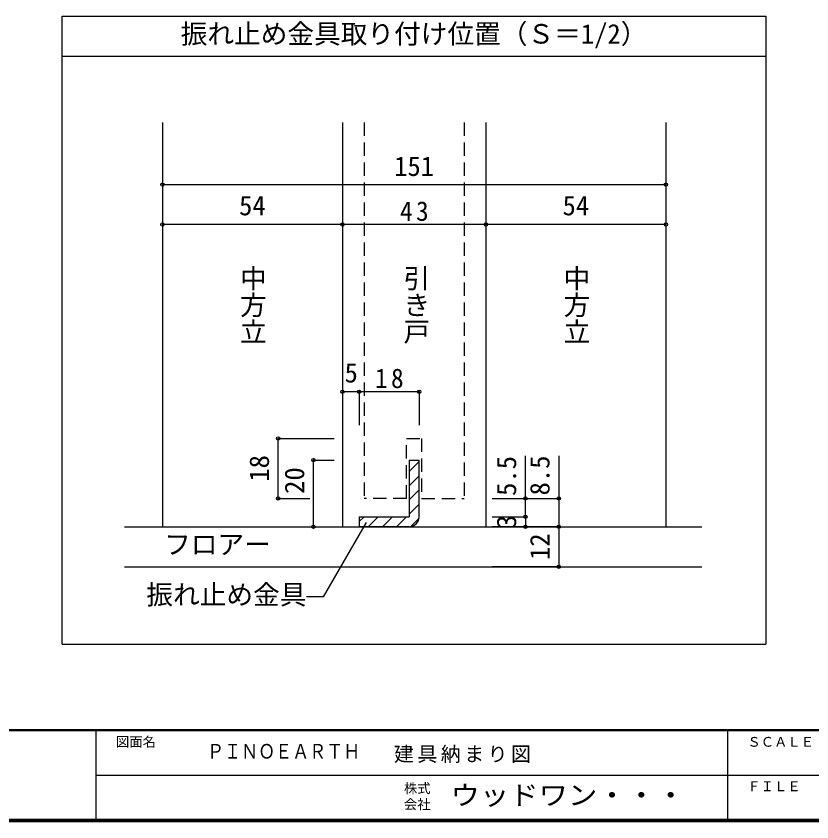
# Model space of a CAD drawing. Units: millimetres at full size, sheet at 1:5, with parts at other scales. Extents: x -973 to 977, y -718 to 696.
# Drawn here: x -58 to 538, y -701 to -96 of the extents above; entities that cross this region are included whole.
import ezdxf
from ezdxf.enums import TextEntityAlignment as Align

# ---------------------------------------------------------------- set-up
doc = ezdxf.new("R2010")
doc.units = ezdxf.units.MM
doc.header["$LTSCALE"] = 5
doc.header["$PDMODE"] = 32
doc.header["$PDSIZE"] = 2.5
doc.linetypes.add('DASHED2', pattern=[3, 2, -1])
for name, color, linetype in [('0-A_文字', 7, 'Continuous'), ('1-3_仕上げ', 2, 'Continuous'), ('1-4_枠', 3, 'Continuous'), ('1-6_扉', 7, 'DASHED2'), ('1-7_金物', 7, 'Continuous'), ('1-A_文字', 7, 'Continuous'), ('1-B_寸法', 7, 'Continuous'), ('F-1_枠', 6, 'Continuous'), ('F-A_文字', 7, 'Continuous')]:
    doc.layers.add(name, color=color, linetype=linetype)
doc.styles.add('@ＭＳ ゴシック', font='')
doc.styles.add('ＭＳ ゴシック', font='')
doc.styles.get('@ＭＳ ゴシック').set_extended_font_data('@MS Gothic')
doc.styles.get('ＭＳ ゴシック').set_extended_font_data('MS Gothic')

msp = doc.modelspace()

# ---------------------------------------------------------------- linework, layer by layer
at = {"layer": '0-A_文字', "color": 3}
for p, q in [((-23.573, -96.475), (503.927, -96.475)), ((-23.573, -567.5), (-23.573, -96.475)), ((503.927, -96.475), (503.927, -567.5)), ((-23.573, -126.475), (503.927, -126.475)), ((-23.573, -567.5), (503.927, -567.5))]:
    msp.add_line(p, q, dxfattribs=at)
at = {"layer": '1-3_仕上げ'}
for p, q in [((22.921, -479.417), (455.915, -479.417)), ((22.921, -509.417), (455.915, -509.417))]:
    msp.add_line(p, q, dxfattribs=at)
at = {"layer": '1-4_枠'}
for p, q in [((51.427, -176.167), (51.427, -479.417)), ((186.427, -176.167), (186.427, -479.417)), ((293.927, -176.167), (293.927, -479.417)), ((428.927, -176.167), (428.927, -479.417))]:
    msp.add_line(p, q, dxfattribs=at)
at = {"layer": '1-4_枠', "color": 4}
for p, q in [((293.927, -252.78), (186.427, -252.78)), ((428.927, -252.78), (293.927, -252.78))]:
    msp.add_line(p, q, dxfattribs=at)
at = {"layer": '1-4_枠', "color": 7}
for p in [(186.427, -252.78), (293.927, -252.78), (428.927, -252.78)]:
    msp.add_point(p, dxfattribs=at)
at = {"layer": '1-6_扉'}
for p, q in [((202.677, -176.167), (202.677, -458.167)), ((277.677, -176.167), (277.677, -458.167)), ((234.553, -458.167), (202.677, -458.167)), ((245.803, -458.167), (277.677, -458.167))]:
    msp.add_line(p, q, dxfattribs=at)
msp.add_lwpolyline([(234.553, -458.167), (234.553, -413.167), (245.803, -413.167), (245.803, -458.167)], dxfattribs=at)
at = {"layer": '1-7_金物', "color": 3}
for p, q in [((236.428, -429.417), (243.928, -429.417)), ((236.428, -429.417), (236.428, -471.917)), ((243.928, -471.917), (243.928, -429.417)), ((198.928, -471.917), (198.928, -479.417)), ((198.928, -471.917), (236.428, -471.917)), ((236.428, -479.417), (198.928, -479.417))]:
    msp.add_line(p, q, dxfattribs=at)
at = {"layer": '1-7_金物', "color": 4}
for p, q in [((236.428, -438.123), (243.928, -430.623)), ((236.428, -448.73), (243.928, -441.23)), ((236.428, -459.337), (243.928, -451.837)), ((236.428, -469.943), (243.928, -462.443)), ((198.928, -475.623), (202.633, -471.918)), ((205.74, -479.417), (213.24, -471.918)), ((216.347, -479.417), (223.846, -471.918)), ((226.953, -479.417), (234.453, -471.918)), ((237.662, -479.315), (243.828, -473.15))]:
    msp.add_line(p, q, dxfattribs=at)
at = {"layer": '1-7_金物', "color": 3}
msp.add_arc((236.428, -471.917), 7.5, 270, 0, dxfattribs=at)
at = {"layer": '1-A_文字'}
for p, q in [((204.227, -476.206), (171.935, -532.137)), ((171.935, -532.137), (159.435, -532.137))]:
    msp.add_line(p, q, dxfattribs=at)
at = {"layer": '1-B_寸法', "color": 4}
for p, q in [((51.427, -222.78), (428.927, -222.78)), ((186.427, -252.78), (51.427, -252.78)), ((51.427, -374.417), (51.427, -399.417)), ((186.427, -378.167), (186.427, -403.167)), ((198.928, -378.167), (186.427, -378.167)), ((243.928, -378.167), (198.928, -378.167)), ((198.928, -378.167), (198.928, -403.167)), ((243.928, -378.167), (243.928, -403.167)), ((138.231, -458.167), (138.231, -413.167)), ((138.231, -413.167), (180.177, -413.167)), ((323.558, -471.917), (323.558, -426.324)), ((164.647, -429.417), (180.177, -429.417)), ((164.647, -479.417), (164.647, -429.417)), ((138.231, -458.167), (162.011, -458.167)), ((298.558, -458.167), (348.558, -458.167)), ((164.647, -479.417), (180.177, -479.417)), ((348.558, -479.417), (298.558, -479.417))]:
    msp.add_line(p, q, dxfattribs=at)
for points in [[(348.558, -426.324), (348.558, -479.417), (348.558, -509.417), (298.558, -509.417)], [(298.558, -471.917), (323.558, -471.917), (323.558, -479.417)]]:
    msp.add_lwpolyline(points, dxfattribs=at)
at = {"layer": '1-B_寸法'}
for p in [(51.427, -222.78), (428.927, -222.78), (51.427, -252.78), (186.427, -252.78), (186.427, -378.167), (198.928, -378.167), (243.928, -378.167), (138.231, -413.167), (164.647, -429.417), (138.231, -458.167), (323.558, -458.167), (348.558, -458.167), (323.558, -471.917), (164.647, -479.417), (323.558, -479.417), (348.558, -479.417), (348.558, -509.417)]:
    msp.add_point(p, dxfattribs=at)
at = {"layer": 'F-1_枠'}
for p, q in [((976.653, -631.667), (-973.347, -631.667)), ((976.653, -632.5), (-973.347, -632.5)), ((1.653, -632.5), (1.653, -699.167)), ((474.986, -632.5), (474.986, -699.167)), ((1.653, -665.833), (974.986, -665.834)), ((976.653, -699.167), (-973.347, -699.167)), ((976.653, -700), (-973.347, -700)), ((976.653, -700.833), (-973.347, -700.833))]:
    msp.add_line(p, q, dxfattribs=at)

# ---------------------------------------------------------------- texts
at = {"layer": '0-A_文字', "style": 'ＭＳ ゴシック'}
msp.add_text('振れ止め金具取り付け位置（Ｓ＝1/2）', height=14.66, dxfattribs=at).set_placement((65.177, -121.475), align=Align.BOTTOM_LEFT)
at = {"layer": '1-4_枠', "color": 7, "insert": (229.552, -250.28), "char_height": 14.66, "attachment_point": 7, "style": 'ＭＳ ゴシック'}
msp.add_mtext('\\T1.27;\\W0.95;43', dxfattribs=at)
at = {"layer": '1-A_文字', "style": '@ＭＳ ゴシック'}
for s, p in [('中方立', (107.677, -283.011)), ('引き戸', (230.177, -283.011)), ('中方立', (350.177, -283.011))]:
    msp.add_text(s, height=14.66, rotation=270, dxfattribs=at).set_placement(p, align=Align.BOTTOM_LEFT)
at = {"layer": '1-A_文字', "style": 'ＭＳ ゴシック'}
for s, p in [('フロアー', (52.786, -504.417)), ('振れ止め金具', (39.435, -542.137))]:
    msp.add_text(s, height=14.66, dxfattribs=at).set_placement(p, align=Align.BOTTOM_LEFT)
at = {"layer": '1-B_寸法', "style": 'ＭＳ ゴシック'}
for s, p in [('151', (225.177, -220.78)), ('54', (108.927, -250.28)), ('54', (351.427, -250.28)), ('5', (187.997, -375.667))]:
    msp.add_text(s, height=14.66, dxfattribs=at).set_placement(p, align=Align.BOTTOM_LEFT)
for s, p in [('18', (135.731, -445.667)), ('5.5', (321.058, -456.324)), ('8.5', (346.058, -455.966)), ('20', (162.147, -454.818)), ('3', (321.058, -480.667)), ('12', (346.058, -504.417))]:
    msp.add_text(s, height=14.66, rotation=90, dxfattribs=at).set_placement(p, align=Align.BOTTOM_LEFT)
at = {"layer": '1-B_寸法', "insert": (210.803, -375.667), "char_height": 14.66, "attachment_point": 7, "style": 'ＭＳ ゴシック'}
msp.add_mtext('\\T1.27;\\W0.95;18', dxfattribs=at)
at = {"layer": 'F-A_文字', "style": 'ＭＳ ゴシック'}
for s, p in [('図面名', (16.653, -646.667)), ('ＳＣＡＬＥ', (489.986, -646.667)), ('ＦＩＬＥ', (489.986, -680)), ('株式', (232.486, -681.5)), ('会社', (232.486, -693.5))]:
    msp.add_text(s, height=7.331, dxfattribs=at).set_placement(p, align=Align.BOTTOM_LEFT)
for s, height, width, p in [('ＰＩＮＯＥＡＲＴＨ', 11, 0.85, (84.986, -656.667)), ('ウッドワン・・・', 14.66, 1.1, (267.486, -692.5))]:
    msp.add_text(s, height=height, dxfattribs=dict(at, width=width)).set_placement(p, align=Align.BOTTOM_LEFT)
at = {"layer": 'F-A_文字', "insert": (224.986, -656.667), "char_height": 11, "attachment_point": 7, "style": 'ＭＳ ゴシック'}
msp.add_mtext('\\T1.17;建具納まり図', dxfattribs=at)

doc.saveas('drawing.dxf')
